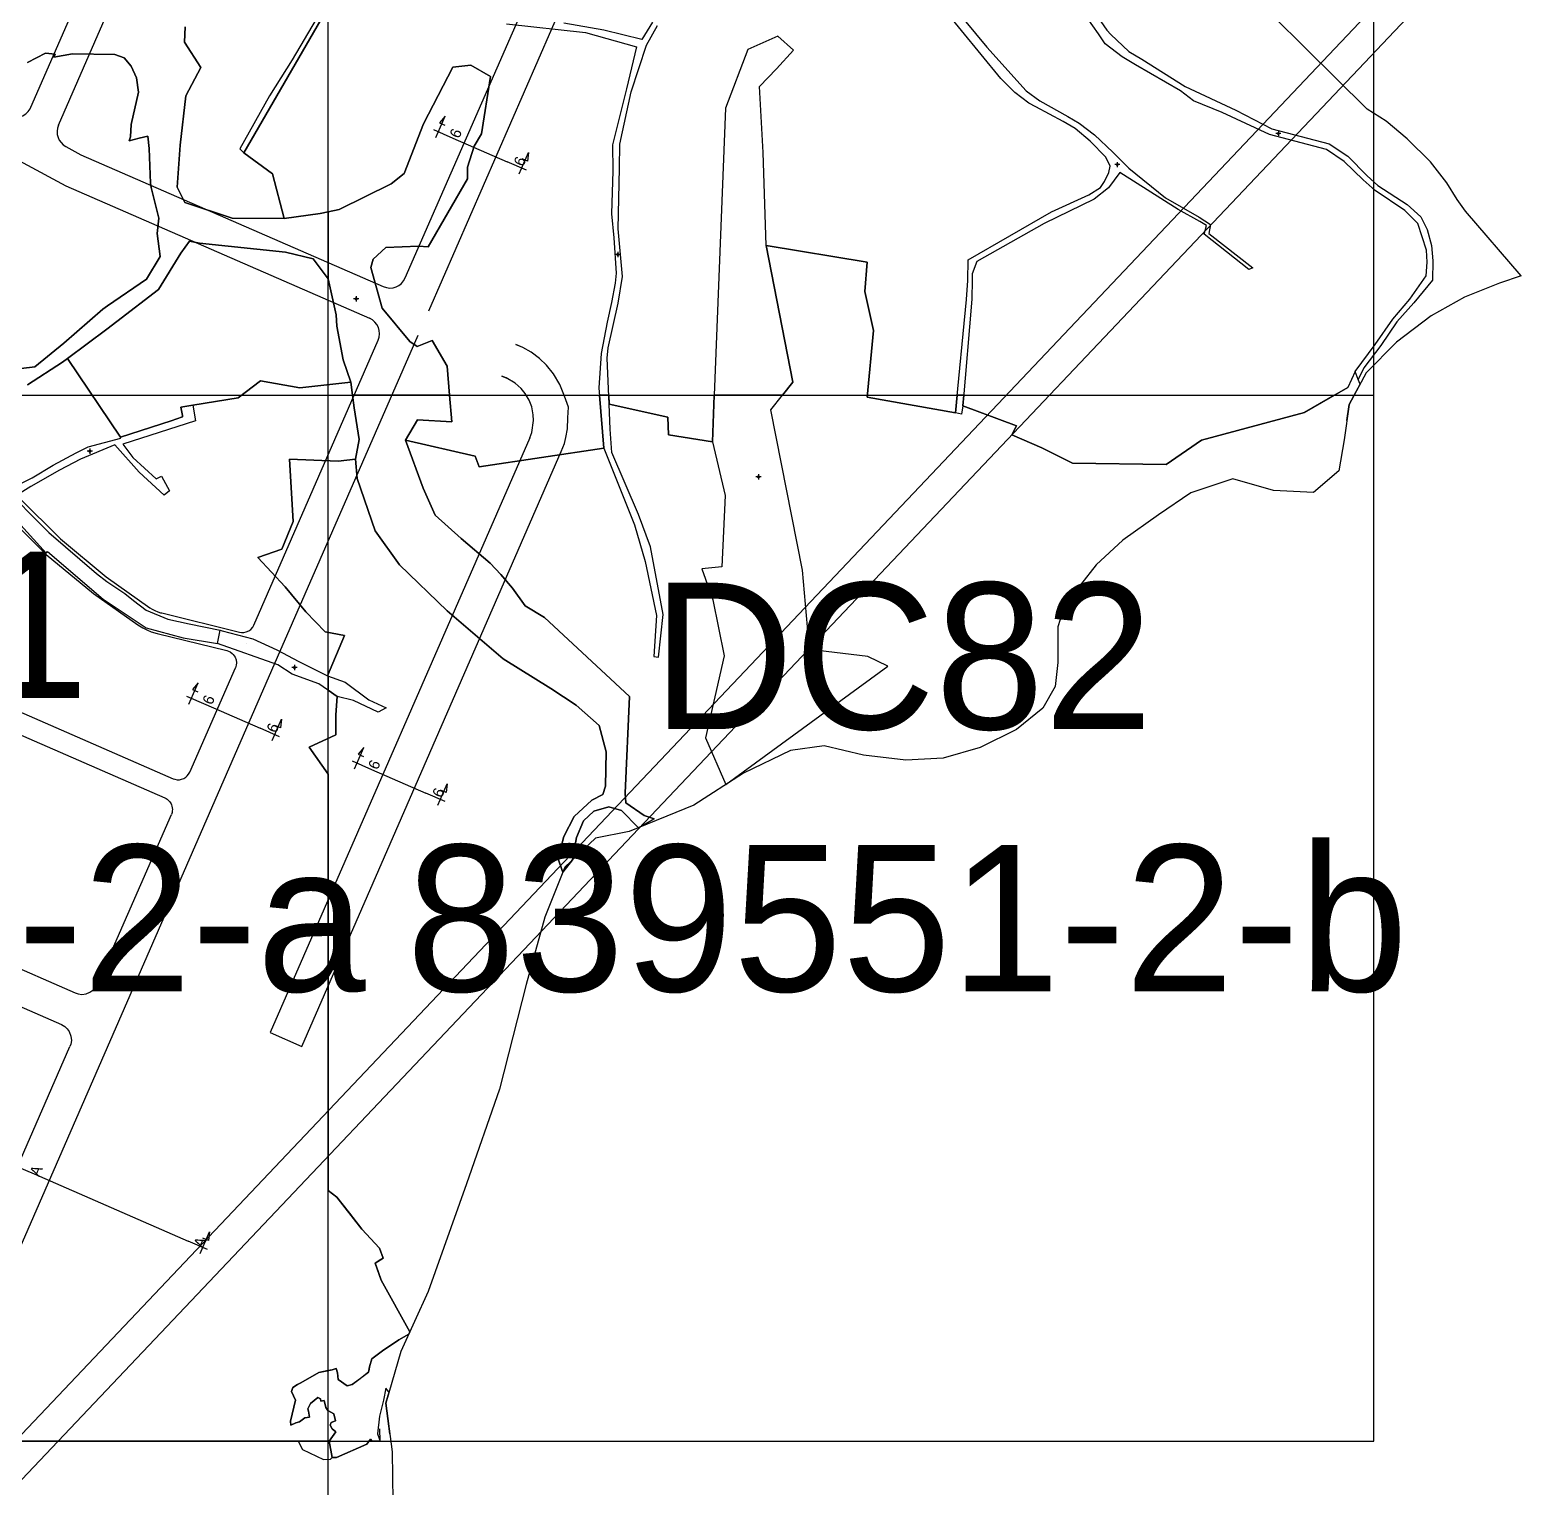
# Model space of a CAD drawing. Extents: x 548357 to 553070, y 1834500 to 1842500.
# Drawn here: x 552357 to 553070, y 1838478 to 1839175 of the extents above; entities that cross this region are included whole.
import ezdxf

# ---------------------------------------------------------------- set-up
doc = ezdxf.new("R2010")
doc.units = 0
for name, color, linetype in [('Level 10', 7, 'Continuous'), ('Level 11', 7, 'Continuous'), ('Level 13', 7, 'Continuous'), ('Level 2', 7, 'Continuous'), ('Level 30', 7, 'Continuous'), ('Level 52', 7, 'Continuous'), ('Level 55', 7, 'Continuous'), ('Level 61', 7, 'Continuous'), ('Level 62', 7, 'Continuous'), ('Level 8', 7, 'Continuous')]:
    doc.layers.add(name, color=color, linetype=linetype)

msp = doc.modelspace()

# ---------------------------------------------------------------- linework, layer by layer
at = {"layer": 'Level 10'}
msp.add_line((552447.07, 1838881.25), (552448.41, 1838887.62), dxfattribs=at)
for points in [[(552507.76, 1839202.88), (552482.72, 1839160.38), (552472.02, 1839143.07), (552457.84, 1839117.81), (552459.63, 1839115.9), (552505.76, 1839195.36)], [(552860.83, 1839191.2), (552872.31, 1839174.46), (552874.24, 1839172.42), (552882.77, 1839164.36), (552889.03, 1839160.69), (552909.74, 1839147.48), (552933.99, 1839136.3), (552951.2, 1839127.37), (552978.64, 1839120.13), (552987.56, 1839114.27), (552996.81, 1839104.81), (553001.89, 1839100.21), (553015.94, 1839091.08), (553022.46, 1839085.19), (553025.52, 1839079.21), (553027.46, 1839071.62), (553028.1, 1839064.29), (553027.98, 1839054.94), (553019.01, 1839044.2), (553010.93, 1839035.03), (553003.27, 1839023.72), (552995.15, 1839013.02), (552992.46, 1839007.54), (552990.97, 1839011.36), (553000.64, 1839024.26), (553009, 1839036.37), (553017.11, 1839045.88), (553024.94, 1839057.08), (553025.52, 1839063.59), (553025.17, 1839069.29), (553021.06, 1839082.08), (553014.74, 1839088.3), (553000.6, 1839097.84), (552994.9, 1839102.88), (552985.79, 1839111.69), (552977.31, 1839117.49), (552950.02, 1839124.65), (552927.51, 1839135.15), (552913.66, 1839140.66), (552907.47, 1839145.41), (552885.95, 1839157.94), (552879.67, 1839161.77), (552871.48, 1839168.03), (552868.26, 1839172.7), (552857.5, 1839188.01)], [(552804.15, 1839179.44), (552814.96, 1839166.34), (552833.76, 1839145.53), (552840.27, 1839140.67), (552853.64, 1839133.25), (552859, 1839130.09), (552866.35, 1839124.42), (552875.17, 1839116.21), (552882.79, 1839108.49), (552900.42, 1839094.32), (552916.5, 1839085.02), (552921.91, 1839081.56), (552921.07, 1839077.24), (552942.17, 1839060.81), (552940.11, 1839060.07), (552918.79, 1839077), (552919.93, 1839081.13), (552916.82, 1839083.02), (552906.44, 1839088.76), (552878.52, 1839106.43), (552873.16, 1839099.1), (552866.25, 1839093.7), (552842.35, 1839082.02), (552810.08, 1839063.95), (552807.91, 1839058.05), (552807.94, 1839055.13), (552807.78, 1839045.97), (552803.43, 1838994.91), (552802.81, 1838990.9), (552799.87, 1838991.56), (552805.26, 1839045.76), (552805.87, 1839054.8), (552805.94, 1839064.75), (552845.76, 1839087.71), (552863.72, 1839095.84), (552869.2, 1839099.26), (552871.16, 1839102.09), (552873.24, 1839106.45), (552873.88, 1839109.45), (552871.8, 1839113.83), (552864.32, 1839121.42), (552857.19, 1839127.5), (552851.45, 1839130.8), (552838.37, 1839137.83), (552834.97, 1839139.57), (552828.32, 1839144.65), (552821.69, 1839151.41), (552793.36, 1839185.81)], [(552431.68, 1839176.1), (552431.38, 1839168.7), (552439.12, 1839156.64), (552431.96, 1839143.09), (552429.25, 1839119.53), (552427.86, 1839099.45), (552431.51, 1839092.18), (552454.18, 1839084.69), (552479.03, 1839084.5), (552496.24, 1839086.81), (552500, 1839087.61), (552505.26, 1839088.73), (552530.15, 1839101.02), (552536.39, 1839106.03), (552545.63, 1839129.75), (552559.61, 1839156.81), (552568.26, 1839157.74), (552577.68, 1839152.41), (552573.27, 1839124.95), (552569.74, 1839118.98), (552566.7, 1839108.99), (552566.63, 1839103.45), (552547.87, 1839070.95), (552543.14, 1839071.27), (552527.59, 1839070.67), (552521.5, 1839065.05), (552520.39, 1839061.08), (552525.81, 1839041.54), (552539.05, 1839025.71), (552542.61, 1839023.33), (552549.66, 1839026.15), (552556.86, 1839013.9), (552558.08, 1839000), (552559.19, 1838987.28), (552542.67, 1838988.21), (552537.03, 1838978.58), (552545.44, 1838955.63), (552551.19, 1838942.62), (552563.59, 1838931.47), (552577.52, 1838919.74), (552582.56, 1838914.25), (552588.09, 1838907.76), (552594.14, 1838899.31), (552603.37, 1838893.78), (552644.03, 1838855.96), (552642.05, 1838809.83), (552642.27, 1838805.14), (552651.02, 1838799.14), (552655.83, 1838797.48), (552648.44, 1838793.26), (552640.31, 1838801.51), (552634.22, 1838803.28), (552627.04, 1838801.24), (552622.16, 1838796.5), (552618.78, 1838788.63), (552616.8, 1838777.84), (552612.19, 1838772.05), (552611.95, 1838772.8), (552609.92, 1838778.31), (552612.7, 1838789.1), (552617.58, 1838798.57), (552626.13, 1838806.35), (552631.31, 1838809.1), (552632.68, 1838813.07), (552632.99, 1838829.56), (552629.63, 1838842.08), (552618.65, 1838851.85), (552606.45, 1838859.79), (552583.63, 1838873.9), (552556.83, 1838896.94), (552534.15, 1838918.96), (552522.46, 1838935.13), (552513.87, 1838960.24), (552513.05, 1838969.4), (552514.86, 1838978.81), (552512.39, 1838994), (552511.66, 1839000), (552510.9, 1839006.21), (552507.11, 1839016.95), (552504.13, 1839032.96), (552503.81, 1839038.41), (552500, 1839055.64), (552492.79, 1839065.25), (552479.54, 1839068.29), (552438.48, 1839072.69), (552433.78, 1839073.57), (552429.5, 1839067.91), (552418.81, 1839050.53), (552398.97, 1839035.19), (552394.22, 1839031.52), (552375.4, 1839017.58), (552372.94, 1839015.75), (552356.21, 1839005.02)], [(552585.26, 1839177.44), (552623.03, 1839173.42), (552647.47, 1839166.5), (552642.66, 1839146.42), (552635.95, 1839119.7), (552636.12, 1839107.23), (552635.42, 1839086.72), (552636.62, 1839075.2), (552637.66, 1839058.34), (552637.26, 1839053.57), (552635.48, 1839044.31), (552633.33, 1839034.97), (552630.45, 1839019.98), (552629.43, 1839003.49), (552631.88, 1838974.69), (552646.45, 1838938.1), (552651.51, 1838920.44), (552656.91, 1838894.66), (552655.76, 1838875.07), (552657.9, 1838874.77), (552660.1, 1838895.1), (552654.09, 1838927.46), (552648.45, 1838942.96), (552635.61, 1838972.61), (552634.77, 1838983.73), (552634.34, 1838995.78), (552633.42, 1839017.64), (552633.91, 1839022.64), (552638.71, 1839043.93), (552640.71, 1839056.68), (552638.66, 1839079.55), (552639.26, 1839108.56), (552639.4, 1839119.93), (552644.83, 1839144.93), (552652.13, 1839167.27), (552657.42, 1839176.68)], [(552655.08, 1839178.24), (552649.95, 1839169.99), (552631.74, 1839174.46), (552612.7, 1839177.83)], [(552767.6, 1838870.53), (552758.01, 1838875.04), (552730.19, 1838878.48), (552726.81, 1838916.39), (552711.63, 1838992.95), (552717.24, 1839000), (552722.21, 1839006.24), (552709.34, 1839071.57), (552708.04, 1839116.05), (552706.29, 1839147.5), (552714.36, 1839156), (552722.51, 1839164.91), (552715.05, 1839171.61), (552700.6, 1839165.31), (552689.98, 1839137.26), (552684.58, 1839000), (552683.71, 1838977.76), (552689.83, 1838951.99), (552688.17, 1838917.92), (552678.71, 1838916.93), (552683.85, 1838902.13), (552689.3, 1838875.47), (552680.4, 1838836.24), (552690.08, 1838813.9), (552767.6, 1838870.53)], [(552348, 1839012.1), (552359.68, 1839013.59), (552373.59, 1839024.9), (552392.29, 1839041.19), (552394.47, 1839042.68), (552413.22, 1839055.43), (552419.65, 1839066.22), (552418.29, 1839077.27), (552419.05, 1839084.63), (552415.35, 1839099.26), (552415.1, 1839101.33), (552414.41, 1839117.99), (552413.82, 1839123.88), (552409.68, 1839122.93), (552404.84, 1839121.59), (552405.55, 1839123.53), (552405.87, 1839129.35), (552409.39, 1839144.79), (552408.31, 1839151.72), (552405.77, 1839157.24), (552402.39, 1839161.32), (552398.04, 1839162.87), (552377.69, 1839163.13), (552368.89, 1839161.56), (552369.49, 1839162.95), (552364.83, 1839163.45), (552356.18, 1839159.1)], [(552347.12, 1838954.95), (552358.51, 1838960.44), (552368.45, 1838966.48), (552379.49, 1838972.49), (552385.3, 1838975.35), (552400.87, 1838979.48), (552400.76, 1838979.94), (552424.91, 1838987.71), (552430.31, 1838989.65), (552430.42, 1838990.28), (552429.55, 1838994.28), (552435.37, 1838995.3), (552436.52, 1838987.81), (552401.8, 1838976.6), (552406.56, 1838970.19), (552417.83, 1838960.06), (552420.33, 1838961.37), (552424.18, 1838954.31), (552421.58, 1838952.27), (552409.68, 1838963.17), (552398.06, 1838976.31), (552381.56, 1838969.36), (552371.62, 1838964.15), (552357.81, 1838956.33), (552349.79, 1838951.28)], [(552331.33, 1838960.86), (552353.12, 1838937.88), (552365.13, 1838924.55), (552365.82, 1838925.3), (552392.4, 1838902.53), (552413.06, 1838888.73), (552430.66, 1838884.08), (552447.07, 1838881.25)], [(552349.79, 1838951.28), (552360.05, 1838940.76), (552366.47, 1838934.39), (552389.32, 1838914.81), (552394.17, 1838911.01), (552402.82, 1838905.25), (552406.96, 1838901.92), (552413.05, 1838897.2), (552423.37, 1838892.96), (552433.56, 1838890.75), (552448.41, 1838887.62)], [(552448.41, 1838887.62), (552449.4, 1838887.41), (552463.99, 1838883.5), (552475.42, 1838878.33), (552486, 1838872.64), (552499.71, 1838865.8), (552508.09, 1838862.86), (552519.41, 1838854.43), (552527.75, 1838850.48), (552523.94, 1838848.42), (552512.08, 1838854.05), (552504.26, 1838856.05), (552495.6, 1838861.97), (552482.81, 1838866.62), (552475.87, 1838871.15), (552447.07, 1838881.25)]]:
    msp.add_lwpolyline(points, dxfattribs=at)
at = {"layer": 'Level 11'}
for p, q in [((552953.67, 1839125.15), (552953.05, 1839125.15)), ((552954.3, 1839125.77), (552953.67, 1839125.15)), ((552953.67, 1839125.15), (552954.3, 1839124.52)), ((552954.3, 1839126.4), (552954.3, 1839125.77)), ((552954.92, 1839125.15), (552954.3, 1839125.77)), ((552954.3, 1839124.52), (552954.92, 1839125.15)), ((552954.3, 1839124.52), (552954.3, 1839123.9)), ((552955.55, 1839125.15), (552954.92, 1839125.15)), ((552876.69, 1839110.2), (552876.06, 1839110.2)), ((552877.31, 1839110.82), (552876.69, 1839110.2)), ((552876.69, 1839110.2), (552877.31, 1839109.57)), ((552877.31, 1839111.45), (552877.31, 1839110.82)), ((552877.94, 1839110.2), (552877.31, 1839110.82)), ((552877.31, 1839109.57), (552877.94, 1839110.2)), ((552877.31, 1839109.57), (552877.31, 1839108.95)), ((552878.56, 1839110.2), (552877.94, 1839110.2)), ((552637.81, 1839067.29), (552637.18, 1839067.29)), ((552638.43, 1839067.92), (552637.81, 1839067.29)), ((552637.81, 1839067.29), (552638.43, 1839066.67)), ((552638.43, 1839068.54), (552638.43, 1839067.92)), ((552639.06, 1839067.29), (552638.43, 1839067.92)), ((552638.43, 1839066.67), (552639.06, 1839067.29)), ((552638.43, 1839066.67), (552638.43, 1839066.04)), ((552639.68, 1839067.29), (552639.06, 1839067.29)), ((552512.73, 1839046.01), (552512.1, 1839046.01)), ((552513.35, 1839046.63), (552512.73, 1839046.01)), ((552512.73, 1839046.01), (552513.35, 1839045.38)), ((552513.35, 1839047.26), (552513.35, 1839046.63)), ((552513.98, 1839046.01), (552513.35, 1839046.63)), ((552513.35, 1839045.38), (552513.98, 1839046.01)), ((552513.35, 1839045.38), (552513.35, 1839044.76)), ((552514.6, 1839046.01), (552513.98, 1839046.01)), ((552386, 1838973.92), (552385.38, 1838973.29)), ((552386, 1838974.54), (552386, 1838973.92)), ((552386.63, 1838973.29), (552386, 1838973.92)), ((552385.38, 1838973.29), (552384.75, 1838973.29)), ((552385.38, 1838973.29), (552386, 1838972.67)), ((552386, 1838972.67), (552386.63, 1838973.29)), ((552386, 1838972.67), (552386, 1838972.04)), ((552387.25, 1838973.29), (552386.63, 1838973.29)), ((552705.12, 1838960.95), (552704.5, 1838960.95)), ((552705.75, 1838961.58), (552705.12, 1838960.95)), ((552705.12, 1838960.95), (552705.75, 1838960.33)), ((552705.75, 1838962.2), (552705.75, 1838961.58)), ((552706.37, 1838960.95), (552705.75, 1838961.58)), ((552705.75, 1838960.33), (552706.37, 1838960.95)), ((552705.75, 1838960.33), (552705.75, 1838959.7)), ((552707, 1838960.95), (552706.37, 1838960.95)), ((552483.25, 1838869.82), (552482.62, 1838869.82)), ((552483.87, 1838870.45), (552483.25, 1838869.82)), ((552483.25, 1838869.82), (552483.87, 1838869.2)), ((552483.87, 1838871.07), (552483.87, 1838870.45)), ((552484.5, 1838869.82), (552483.87, 1838870.45)), ((552483.87, 1838869.2), (552484.5, 1838869.82)), ((552483.87, 1838869.2), (552483.87, 1838868.57)), ((552485.12, 1838869.82), (552484.5, 1838869.82))]:
    msp.add_line(p, q, dxfattribs=at)
for centre in [(552954.3, 1839125.15), (552877.31, 1839110.2), (552638.43, 1839067.29), (552513.35, 1839046.01), (552386, 1838973.29), (552705.75, 1838960.95), (552483.87, 1838869.82)]:
    msp.add_circle(centre, 0.15, dxfattribs=at)
at = {"layer": 'Level 13'}
for points in [[(552551.5, 1839123.14), (552555.96, 1839133.35)], [(552555.96, 1839133.35), (552553.25, 1839130.18), (552555.85, 1839129.05)], [(552550.4, 1839126.94), (552559.67, 1839122.89)], [(552559.67, 1839122.89), (552585.59, 1839111.57)], [(552594.87, 1839107.52), (552585.59, 1839111.57)], [(552591.33, 1839105.75), (552595.79, 1839115.96)], [(552595.79, 1839115.96), (552595.31, 1839111.82), (552592.71, 1839112.96)], [(552433.35, 1838852.36), (552437.8, 1838862.56)], [(552437.8, 1838862.56), (552435.09, 1838859.4), (552437.69, 1838858.27)], [(552432.24, 1838856.15), (552441.52, 1838852.1)], [(552441.52, 1838852.1), (552467.43, 1838840.79)], [(552476.71, 1838836.74), (552467.43, 1838840.79)], [(552473.18, 1838834.97), (552477.63, 1838845.17)], [(552477.63, 1838845.17), (552477.15, 1838841.04), (552474.56, 1838842.17)], [(552512.56, 1838821.36), (552517.01, 1838831.56)], [(552517.01, 1838831.56), (552514.3, 1838828.4), (552516.9, 1838827.27)], [(552511.45, 1838825.15), (552520.73, 1838821.1)], [(552520.73, 1838821.1), (552546.64, 1838809.79)], [(552555.92, 1838805.74), (552546.64, 1838809.79)], [(552552.39, 1838803.97), (552556.84, 1838814.17)], [(552556.84, 1838814.17), (552556.37, 1838810.04), (552553.77, 1838811.17)], [(552350.09, 1838631.82), (552359.37, 1838627.77)], [(552359.37, 1838627.77), (552433, 1838595.62)], [(552438.74, 1838589.8), (552443.2, 1838600.01)], [(552443.2, 1838600.01), (552442.72, 1838595.87), (552440.12, 1838597.01)], [(552442.27, 1838591.57), (552433, 1838595.62)]]:
    msp.add_lwpolyline(points, dxfattribs=at)
at = {"layer": 'Level 2'}
for p, q in [((552369.49, 1839162.95), (552368.89, 1839161.56)), ((552413.82, 1839123.88), (552414.41, 1839117.99)), ((552414.41, 1839117.99), (552415.1, 1839101.33))]:
    msp.add_line(p, q, dxfattribs=at)
for points in [[(552594.14, 1838899.31), (552588.09, 1838907.76), (552582.56, 1838914.25), (552577.52, 1838919.74), (552563.59, 1838931.47), (552551.19, 1838942.62), (552545.44, 1838955.63), (552537.03, 1838978.58), (552542.67, 1838988.21), (552559.19, 1838987.28), (552558.08, 1839000), (552556.86, 1839013.9), (552549.66, 1839026.15), (552542.61, 1839023.33), (552539.05, 1839025.71), (552525.81, 1839041.54), (552520.39, 1839061.08), (552521.5, 1839065.05), (552527.59, 1839070.67), (552543.14, 1839071.27), (552547.87, 1839070.95), (552566.63, 1839103.45), (552566.7, 1839108.99), (552569.74, 1839118.98), (552573.27, 1839124.95), (552577.68, 1839152.41), (552568.26, 1839157.74), (552559.61, 1839156.81), (552545.63, 1839129.75), (552536.39, 1839106.03), (552530.15, 1839101.02), (552505.26, 1839088.73), (552500, 1839087.61), (552496.24, 1839086.81), (552479.03, 1839084.5), (552454.18, 1839084.69), (552431.51, 1839092.18), (552427.86, 1839099.45), (552429.25, 1839119.53), (552431.96, 1839143.09), (552439.12, 1839156.64), (552431.38, 1839168.7), (552431.68, 1839176.1)], [(552758.01, 1838875.04), (552730.19, 1838878.48), (552726.81, 1838916.39), (552711.63, 1838992.95), (552717.24, 1839000), (552722.21, 1839006.24), (552709.34, 1839071.57), (552708.04, 1839116.05), (552706.29, 1839147.5), (552714.36, 1839156), (552722.51, 1839164.91), (552715.05, 1839171.61), (552700.6, 1839165.31), (552689.98, 1839137.26), (552684.58, 1839000), (552683.71, 1838977.76), (552689.83, 1838951.99), (552688.17, 1838917.92), (552678.71, 1838916.93), (552683.85, 1838902.13), (552689.3, 1838875.47), (552680.4, 1838836.24), (552690.08, 1838813.9), (552767.6, 1838870.53), (552758.01, 1838875.04)], [(552356.18, 1839159.1), (552364.83, 1839163.45), (552369.49, 1839162.95)], [(552368.89, 1839161.56), (552377.69, 1839163.13), (552398.04, 1839162.87), (552402.39, 1839161.32), (552405.77, 1839157.24)], [(552405.77, 1839157.24), (552408.31, 1839151.72), (552409.39, 1839144.79), (552405.87, 1839129.35), (552405.55, 1839123.53), (552404.84, 1839121.59), (552409.68, 1839122.93), (552413.82, 1839123.88)], [(552415.1, 1839101.33), (552415.35, 1839099.26), (552419.05, 1839084.63), (552418.29, 1839077.27), (552419.65, 1839066.22), (552413.22, 1839055.43)], [(552356.21, 1839005.02), (552372.94, 1839015.75), (552375.4, 1839017.58), (552394.22, 1839031.52), (552398.97, 1839035.19), (552418.81, 1839050.53), (552429.5, 1839067.91), (552433.78, 1839073.57), (552438.48, 1839072.69), (552479.54, 1839068.29), (552492.79, 1839065.25), (552500, 1839055.64), (552503.81, 1839038.41), (552504.13, 1839032.96), (552507.11, 1839016.95), (552510.9, 1839006.21), (552511.66, 1839000), (552512.39, 1838994), (552514.86, 1838978.81), (552513.05, 1838969.4), (552513.87, 1838960.24), (552522.46, 1838935.13), (552534.15, 1838918.96), (552556.83, 1838896.94), (552583.63, 1838873.9), (552606.45, 1838859.79), (552618.65, 1838851.85), (552629.63, 1838842.08), (552632.99, 1838829.56), (552632.68, 1838813.07), (552631.31, 1838809.1), (552626.13, 1838806.35), (552617.58, 1838798.57), (552612.7, 1838789.1), (552609.92, 1838778.31), (552611.95, 1838772.8), (552612.19, 1838772.05), (552616.8, 1838777.84), (552618.78, 1838788.63), (552622.16, 1838796.5), (552627.04, 1838801.24), (552634.22, 1838803.28), (552640.31, 1838801.51), (552648.44, 1838793.26), (552655.83, 1838797.48), (552651.02, 1838799.14), (552642.27, 1838805.14), (552642.05, 1838809.83), (552644.03, 1838855.96), (552603.37, 1838893.78), (552594.14, 1838899.31)], [(552413.22, 1839055.43), (552394.47, 1839042.68), (552392.29, 1839041.19), (552373.59, 1839024.9)], [(552373.59, 1839024.9), (552359.68, 1839013.59), (552348, 1839012.1), (552333.6, 1839011.27), (552295.45, 1839011.74)]]:
    msp.add_lwpolyline(points, dxfattribs=at)
at = {"layer": 'Level 30'}
for p, q in [((552357.91, 1839137.66), (552496.57, 1839455.46)), ((552371.07, 1839129.07), (552511.66, 1839451.28)), ((552536.89, 1839056.05), (552646.04, 1839306.32)), ((552548.14, 1839040.37), (552661.33, 1839299.65)), ((552279.84, 1838425.8), (553007.63, 1839193.61)), ((552262.19, 1838385.38), (553018.52, 1839183.3)), ((552464.54, 1838890.14), (552523.9, 1839026.26)), ((552589.67, 1839024.28), (552591.73, 1839023.38)), ((552583.06, 1839009.15), (552585.13, 1839008.25)), ((552420.53, 1838895.89), (552457.6, 1838886.71)), ((552418.32, 1838886.14), (552451.56, 1838877.91)), ((552460.73, 1838881.39), (552460.73, 1838881.39)), ((552433.83, 1838819.77), (552455.62, 1838869.68)), ((552064.68, 1838851.51), (552379.04, 1838714.27)), ((552344.23, 1838852.33), (552425.93, 1838816.67)), ((552049.86, 1838839.97), (552372.44, 1838699.15)), ((552340.23, 1838843.17), (552421.93, 1838807.51)), ((552389.57, 1838718.4), (552425.03, 1838799.61))]:
    msp.add_line(p, q, dxfattribs=at)
for points in [[(552239.96, 1839172.63), (552374.59, 1839100.1), (552519.77, 1839036.79)], [(552374.61, 1839118.83), (552381.82, 1839114.95), (552526.36, 1839051.91)], [(552279.84, 1838425.8), (552299.53, 1838470.9), (552475.85, 1838874.78), (552543.03, 1839028.67)], [(552611.48, 1838973.02), (552612.95, 1838976.96), (552613.71, 1838979.79), (552614.42, 1838983.94), (552614.66, 1838989.15), (552614.91, 1838994.35), (552613.02, 1838999.46), (552610.82, 1839005.05), (552607.79, 1839010.21), (552604.45, 1839014.36), (552601.08, 1839017.56), (552597.08, 1839020.52), (552593.08, 1839022.75), (552589.67, 1839024.28)], [(552596.36, 1838979.62), (552597.3, 1838982.22), (552598.17, 1838987.87), (552598.05, 1838990.6), (552597.32, 1838994.36), (552596.05, 1838997.7), (552594.24, 1839000.79), (552592.28, 1839003.21), (552589.49, 1839005.71), (552585.15, 1839008.24), (552583.06, 1839009.15)], [(552312.51, 1838990.19), (552371.98, 1838931.33), (552393.83, 1838913.21), (552414.78, 1838898.37)], [(552305.47, 1838983.08), (552365.25, 1838923.91), (552387.74, 1838905.27), (552409, 1838890.21)], [(552596.36, 1838979.62), (552472.25, 1838695.33), (552487.37, 1838688.73), (552611.48, 1838973.02)], [(552414.78, 1838898.37), (552415.84, 1838897.68), (552417.09, 1838897.02), (552418.49, 1838896.45), (552419.84, 1838896.04), (552420.53, 1838895.89)], [(552409, 1838890.21), (552409.73, 1838889.7), (552411.32, 1838888.74), (552413.26, 1838887.78), (552415.36, 1838886.95), (552418.32, 1838886.14)], [(552457.6, 1838886.71), (552458.51, 1838886.56), (552459.68, 1838886.57), (552460.83, 1838886.81), (552462.11, 1838887.38), (552463.03, 1838888.06), (552463.95, 1838889.09), (552464.54, 1838890.14)], [(552451.56, 1838877.91), (552452.35, 1838877.65), (552453.14, 1838877.27), (552454.07, 1838876.59), (552454.62, 1838876.05), (552455.47, 1838874.79), (552455.95, 1838873.51), (552456.12, 1838872.02), (552456.01, 1838870.97), (552455.62, 1838869.68)], [(552425.93, 1838816.67), (552426.69, 1838816.4), (552427.76, 1838816.2), (552428.99, 1838816.21), (552429.89, 1838816.38), (552430.99, 1838816.8), (552431.89, 1838817.35), (552432.63, 1838817.99), (552433.28, 1838818.78), (552433.83, 1838819.77)], [(552421.93, 1838807.51), (552422.57, 1838807.18), (552423.03, 1838806.88), (552423.71, 1838806.31), (552424.35, 1838805.58), (552424.93, 1838804.63), (552425.12, 1838804.19), (552425.33, 1838803.52), (552425.47, 1838802.83), (552425.53, 1838802.01), (552425.48, 1838801.28), (552425.34, 1838800.51), (552425.03, 1838799.61)], [(552379.04, 1838714.27), (552380.48, 1838713.8), (552382.16, 1838713.6), (552384.25, 1838713.86), (552386.12, 1838714.61), (552387.45, 1838715.53), (552388.46, 1838716.57), (552389.57, 1838718.4)], [(552372.44, 1838699.15), (552374.06, 1838698.21), (552375.17, 1838697.19), (552376.18, 1838695.8), (552377.04, 1838693.59), (552377.23, 1838691.49), (552376.99, 1838689.85), (552376.57, 1838688.62)], [(552246.47, 1838390.59), (552287.29, 1838484.1), (552376.57, 1838688.62)]]:
    msp.add_lwpolyline(points, dxfattribs=at)
for centre, start, end in [((552350.58, 1839140.86), 241.68724, 336.42717), ((552378.41, 1839125.87), 156.42717, 241.68724), ((552529.56, 1839059.24), 246.43851, 336.43851), ((552516.57, 1839029.45), 336.43851, 66.43851)]:
    msp.add_arc(centre, 8, start, end, dxfattribs=at)
at = {"layer": 'Level 52'}
for p, q in [((552459.63, 1839115.9), (552500, 1839185.44)), ((552500, 1839185.44), (552459.63, 1839115.9)), ((552500, 1839055.64), (552500, 1839087.61)), ((552500, 1839087.61), (552500, 1839055.64)), ((552757.78, 1839063.64), (552709.34, 1839071.57)), ((552709.34, 1839071.57), (552722.21, 1839006.24)), ((552722.21, 1839006.24), (552709.34, 1839071.57)), ((552709.34, 1839071.57), (552757.78, 1839063.64)), ((552756.66, 1839049.55), (552757.78, 1839063.64)), ((552757.78, 1839063.64), (552756.66, 1839049.55)), ((552503.81, 1839038.41), (552500, 1839055.64)), ((552500, 1839055.64), (552503.81, 1839038.41)), ((552760.68, 1839030.87), (552756.66, 1839049.55)), ((552504.13, 1839032.96), (552503.81, 1839038.41)), ((552503.81, 1839038.41), (552504.13, 1839032.96)), ((552507.11, 1839016.95), (552504.13, 1839032.96)), ((552504.13, 1839032.96), (552507.11, 1839016.95)), ((552757.75, 1838999.08), (552760.68, 1839030.87)), ((552372.94, 1839015.75), (552375.4, 1839017.58)), ((552375.4, 1839017.58), (552372.94, 1839015.75)), ((552375.4, 1839017.58), (552400.76, 1838979.94)), ((552400.76, 1838979.94), (552375.4, 1839017.58)), ((552510.9, 1839006.21), (552507.11, 1839016.95)), ((552507.11, 1839016.95), (552510.9, 1839006.21)), ((552356.21, 1839005.02), (552372.94, 1839015.75)), ((552372.94, 1839015.75), (552356.21, 1839005.02)), ((552992.46, 1839007.54), (552990.97, 1839011.36)), ((552457, 1838998.79), (552467.68, 1839006.83)), ((552467.68, 1839006.83), (552457, 1838998.79)), ((552467.68, 1839006.83), (552486.47, 1839003.45)), ((552486.47, 1839003.45), (552467.68, 1839006.83)), ((552486.47, 1839003.45), (552510.9, 1839006.21)), ((552510.9, 1839006.21), (552486.47, 1839003.45)), ((552511.66, 1839000), (552510.9, 1839006.21)), ((552510.9, 1839006.21), (552511.66, 1839000)), ((552722.21, 1839006.24), (552717.24, 1839000)), ((552717.24, 1839000), (552722.21, 1839006.24)), ((552990.52, 1839000), (552993.36, 1839005.29)), ((552993.36, 1839005.29), (552992.46, 1839007.54)), ((552429.55, 1838994.28), (552435.37, 1838995.3)), ((552435.37, 1838995.3), (552429.55, 1838994.28)), ((552435.37, 1838995.3), (552457, 1838998.79)), ((552457, 1838998.79), (552435.37, 1838995.3)), ((552512.39, 1838994), (552511.66, 1839000)), ((552558.08, 1839000), (552511.66, 1839000)), ((552511.66, 1839000), (552512.39, 1838994)), ((552511.66, 1839000), (552558.08, 1839000)), ((552559.19, 1838987.28), (552558.08, 1839000)), ((552558.08, 1839000), (552559.19, 1838987.28)), ((552634.16, 1839000), (552629.73, 1839000)), ((552629.73, 1839000), (552631.88, 1838974.69)), ((552631.88, 1838974.69), (552629.73, 1839000)), ((552629.73, 1839000), (552634.16, 1839000)), ((552634.34, 1838995.78), (552634.16, 1839000)), ((552634.16, 1839000), (552634.34, 1838995.78)), ((552634.34, 1838995.78), (552662.36, 1838989.53)), ((552684.58, 1839000), (552683.71, 1838977.76)), ((552683.71, 1838977.76), (552684.58, 1839000)), ((552717.24, 1839000), (552684.58, 1839000)), ((552684.58, 1839000), (552717.24, 1839000)), ((552799.87, 1838991.56), (552757.75, 1838999.08)), ((552800.71, 1839000), (552799.87, 1838991.56)), ((552799.87, 1838991.56), (552800.71, 1839000)), ((552803.86, 1839000), (552800.71, 1839000)), ((552800.71, 1839000), (552803.86, 1839000)), ((552803.43, 1838994.91), (552803.86, 1839000)), ((552803.86, 1839000), (552803.43, 1838994.91)), ((552981.12, 1839000), (552966.75, 1838991.7)), ((552424.91, 1838987.71), (552430.31, 1838989.65)), ((552430.31, 1838989.65), (552424.91, 1838987.71)), ((552430.42, 1838990.28), (552429.55, 1838994.28)), ((552429.55, 1838994.28), (552430.42, 1838990.28)), ((552430.31, 1838989.65), (552430.42, 1838990.28)), ((552430.42, 1838990.28), (552430.31, 1838989.65)), ((552514.86, 1838978.81), (552512.39, 1838994)), ((552512.39, 1838994), (552514.86, 1838978.81)), ((552537.03, 1838978.58), (552542.67, 1838988.21)), ((552542.67, 1838988.21), (552537.03, 1838978.58)), ((552542.67, 1838988.21), (552559.19, 1838987.28)), ((552559.19, 1838987.28), (552542.67, 1838988.21)), ((552662.36, 1838989.53), (552662.7, 1838981.01)), ((552829.17, 1838985.29), (552803.43, 1838994.91)), ((552803.43, 1838994.91), (552829.17, 1838985.29)), ((552966.75, 1838991.7), (552917.61, 1838978.53)), ((552400.76, 1838979.94), (552424.91, 1838987.71)), ((552424.91, 1838987.71), (552400.76, 1838979.94)), ((552662.7, 1838981.01), (552683.71, 1838977.76)), ((552513.05, 1838969.4), (552514.86, 1838978.81)), ((552514.86, 1838978.81), (552513.05, 1838969.4)), ((552537.03, 1838978.58), (552570.21, 1838970.91)), ((552572.19, 1838965.76), (552631.88, 1838974.69)), ((552917.61, 1838978.53), (552900.63, 1838966.8)), ((552481.54, 1838969.43), (552504.73, 1838968.42)), ((552504.73, 1838968.42), (552481.54, 1838969.43)), ((552504.73, 1838968.42), (552513.05, 1838969.4)), ((552513.05, 1838969.4), (552504.73, 1838968.42)), ((552570.21, 1838970.91), (552572.19, 1838965.76)), ((552498.5, 1838886.9), (552489.29, 1838896.37)), ((552489.29, 1838896.37), (552498.5, 1838886.9)), ((552507.79, 1838885.07), (552498.5, 1838886.9)), ((552498.5, 1838886.9), (552507.79, 1838885.07)), ((552499.71, 1838865.8), (552507.79, 1838885.07)), ((552507.79, 1838885.07), (552499.71, 1838865.8)), ((552500, 1838865.7), (552499.71, 1838865.8)), ((552499.71, 1838865.8), (552500, 1838865.7)), ((552500, 1838858.96), (552500, 1838865.7)), ((552500, 1838865.7), (552500, 1838858.96)), ((552504.26, 1838856.05), (552500, 1838858.96)), ((552500, 1838858.96), (552504.26, 1838856.05)), ((552490.89, 1838831.83), (552503.67, 1838837.72)), ((552503.67, 1838837.72), (552490.89, 1838831.83)), ((552500, 1838818.92), (552490.89, 1838831.83)), ((552490.89, 1838831.83), (552500, 1838818.92)), ((552500, 1838619.8), (552500, 1838818.92)), ((552504.12, 1838616.68), (552500, 1838619.8)), ((552516.14, 1838601.29), (552504.12, 1838616.68)), ((552524.58, 1838592.2), (552516.14, 1838601.29)), ((552526.32, 1838587.55), (552524.58, 1838592.2)), ((552522.49, 1838585.18), (552526.32, 1838587.55)), ((552525.31, 1838577.05), (552522.49, 1838585.18)), ((552539.07, 1838552.32), (552525.31, 1838577.05)), ((552525.94, 1838543.22), (552533.8, 1838548.44)), ((552533.8, 1838548.44), (552538.52, 1838551.12)), ((552538.52, 1838551.12), (552539.07, 1838552.32)), ((552519.8, 1838535.57), (552520.88, 1838539.44)), ((552520.88, 1838539.44), (552525.94, 1838543.22)), ((552486.87, 1838527.85), (552495.58, 1838532.86)), ((552495.58, 1838532.86), (552486.87, 1838527.85)), ((552495.58, 1838532.86), (552501.85, 1838534.08)), ((552500, 1838533.72), (552495.58, 1838532.86)), ((552501.85, 1838534.08), (552503.89, 1838534.68)), ((552503.89, 1838534.68), (552504.45, 1838532.74)), ((552504.45, 1838532.74), (552504.79, 1838529.51)), ((552511.43, 1838527.13), (552519.34, 1838532.96)), ((552519.34, 1838532.96), (552519.8, 1838535.57)), ((552504.79, 1838529.51), (552509.16, 1838526.47)), ((552509.16, 1838526.47), (552511.43, 1838527.13)), ((552524.84, 1838500), (552524.7, 1838505.89)), ((552000, 1838500), (552485.67, 1838500)), ((552500.49, 1838500), (552500, 1838500)), ((552501.88, 1838492.25), (552500.49, 1838500)), ((552521.03, 1838500), (552520.27, 1838501)), ((552520.27, 1838501), (552521.03, 1838500)), ((552524.84, 1838500), (552521.03, 1838500)), ((552521.03, 1838500), (552524.84, 1838500)), ((552504.06, 1838492.28), (552501.88, 1838492.25)), ((552501.88, 1838492.25), (552504.06, 1838492.28))]:
    msp.add_line(p, q, dxfattribs=at)
for points in [[(552473.38, 1839105.76), (552459.63, 1839115.9)], [(552459.63, 1839115.9), (552473.38, 1839105.76), (552479.03, 1839084.5)], [(552479.03, 1839084.5), (552473.38, 1839105.76)], [(552500, 1839087.61), (552496.24, 1839086.81), (552479.03, 1839084.5)], [(552479.03, 1839084.5), (552496.24, 1839086.81), (552500, 1839087.61)], [(552756.66, 1839049.55), (552760.68, 1839030.87), (552757.75, 1838999.08), (552799.87, 1838991.56)], [(552990.97, 1839011.36), (552987.45, 1839003.66), (552981.12, 1839000)], [(552900.63, 1838966.8), (552917.61, 1838978.53), (552966.75, 1838991.7), (552987.45, 1839003.66)], [(552683.71, 1838977.76), (552662.7, 1838981.01), (552662.36, 1838989.53), (552634.34, 1838995.78)], [(552987.11, 1838987.98), (552988.14, 1838995.56), (552990.52, 1839000)], [(552841.22, 1838974.89), (552826.9, 1838981), (552829.17, 1838985.29)], [(552829.17, 1838985.29), (552826.9, 1838981), (552841.22, 1838974.89)], [(552631.88, 1838974.69), (552572.19, 1838965.76), (552570.21, 1838970.91), (552537.03, 1838978.58)], [(552900.63, 1838966.8), (552855.87, 1838967.5), (552841.22, 1838974.89)], [(552841.22, 1838974.89), (552855.87, 1838967.5), (552900.63, 1838966.8)], [(552466.43, 1838922.38), (552477.8, 1838926.36), (552483.32, 1838939.58), (552481.54, 1838969.43)], [(552481.54, 1838969.43), (552483.32, 1838939.58), (552477.8, 1838926.36), (552466.43, 1838922.38)], [(552489.29, 1838896.37), (552479.39, 1838908.35), (552466.43, 1838922.38)], [(552466.43, 1838922.38), (552479.39, 1838908.35), (552489.29, 1838896.37)], [(552503.67, 1838837.72), (552503.64, 1838847.2), (552504.26, 1838856.05)], [(552504.26, 1838856.05), (552503.64, 1838847.2), (552503.67, 1838837.72)], [(552500, 1838818.92), (552500, 1838619.8), (552504.12, 1838616.68), (552510.13, 1838608.98), (552516.14, 1838601.29), (552520.36, 1838596.74), (552524.58, 1838592.2), (552526.32, 1838587.55), (552524.41, 1838586.37), (552522.49, 1838585.18), (552523.9, 1838581.11), (552525.31, 1838577.05), (552539.07, 1838552.32), (552538.52, 1838551.12), (552533.8, 1838548.44), (552525.94, 1838543.22), (552520.88, 1838539.44), (552519.8, 1838535.57), (552519.57, 1838534.27), (552519.34, 1838532.96), (552515.39, 1838530.05), (552511.43, 1838527.13), (552509.16, 1838526.47), (552504.79, 1838529.51), (552504.45, 1838532.74), (552503.89, 1838534.68), (552501.85, 1838534.08), (552500, 1838533.72)], [(552482.22, 1838507.68), (552481.96, 1838509.59), (552484.39, 1838519.68), (552482.51, 1838523.82), (552483.17, 1838525.69), (552485.36, 1838527.08), (552486.87, 1838527.85)], [(552486.87, 1838527.85), (552485.36, 1838527.08), (552483.17, 1838525.69), (552482.51, 1838523.82), (552484.39, 1838519.68), (552481.96, 1838509.59), (552482.22, 1838507.68)], [(552529.2, 1838523.56), (552528.79, 1838523.79), (552528.15, 1838524.56), (552527.51, 1838525.34), (552526.39, 1838519.64), (552524.56, 1838512.04), (552523.55, 1838503.59), (552524.84, 1838500)], [(552496.52, 1838519.16), (552496.27, 1838520.19), (552495.07, 1838520.97), (552491.55, 1838518.05), (552490.32, 1838515.55), (552490.57, 1838514.31), (552491.01, 1838511.52), (552488.84, 1838511.14), (552486.35, 1838509.25)], [(552486.35, 1838509.25), (552488.84, 1838511.14), (552491.01, 1838511.52), (552490.57, 1838514.31), (552490.32, 1838515.55), (552491.55, 1838518.05), (552495.07, 1838520.97), (552496.27, 1838520.19), (552496.52, 1838519.16)], [(552503.55, 1838509.7), (552502.65, 1838513.12), (552499.82, 1838514.74), (552498.89, 1838516.06), (552498.17, 1838519.4), (552496.52, 1838519.16)], [(552496.52, 1838519.16), (552498.17, 1838519.4), (552498.89, 1838516.06), (552499.82, 1838514.74), (552502.65, 1838513.12), (552503.55, 1838509.7)], [(552529.51, 1838503.5), (552527.65, 1838518.16), (552529.2, 1838523.56)], [(552486.35, 1838509.25), (552484.48, 1838508.72), (552482.22, 1838507.68)], [(552482.22, 1838507.68), (552484.48, 1838508.72), (552486.35, 1838509.25)], [(552501.88, 1838492.25), (552500.48, 1838500.05), (552503.67, 1838504.52), (552501.91, 1838505.95)], [(552501.91, 1838505.95), (552503.67, 1838504.52), (552500.48, 1838500.05), (552501.88, 1838492.25)], [(552501.91, 1838505.95), (552501.04, 1838507.67), (552501.4, 1838508.99), (552503.55, 1838509.7)], [(552503.55, 1838509.7), (552501.4, 1838508.99), (552501.04, 1838507.67), (552501.91, 1838505.95)], [(552500, 1838500), (552000, 1838500)], [(552485.67, 1838500), (552487.75, 1838496.11), (552497.76, 1838491.31), (552501.12, 1838491.37), (552501.88, 1838492.25)], [(552520.27, 1838501), (552518.55, 1838498.54), (552504.06, 1838492.28)], [(552504.06, 1838492.28), (552518.55, 1838498.54), (552520.27, 1838501)]]:
    msp.add_lwpolyline(points, dxfattribs=at)
at = {"layer": 'Level 61'}
for p, q in [((552500, 1837500), (552500, 1840500)), ((553000, 1838500), (553000, 1840000)), ((550000, 1839000), (553000, 1839000)), ((549500, 1838500), (553000, 1838500))]:
    msp.add_line(p, q, dxfattribs=at)
at = {"layer": 'Level 8'}
for points in [[(553070.39, 1839057.13), (553043.74, 1839088.01), (553039.79, 1839093.54), (553034.86, 1839101.51), (553027.04, 1839111.49), (553015.92, 1839122.56), (553005.87, 1839130.91), (552996.7, 1839136.69), (552847.92, 1839284.09), (552523.45, 1839603.69), (552323.13, 1839804.01)], [(553070.39, 1839057.13), (553060.04, 1839053.59), (553043.31, 1839046.78), (553027.31, 1839037.98), (553010.83, 1839025.33), (552996.26, 1839010.67), (552988.14, 1838995.56), (552985.84, 1838978.6), (552983.16, 1838963.83), (552971.12, 1838953.5), (552951.95, 1838954.52), (552932.56, 1838959.95), (552912.42, 1838953.3), (552897, 1838942.85), (552879.94, 1838930.67), (552867.27, 1838918.96), (552852.15, 1838899.81), (552848.88, 1838889.28), (552848.8, 1838872.17), (552847.59, 1838860.69), (552841.68, 1838850.38), (552829.09, 1838840.25), (552811.78, 1838831.56), (552794.07, 1838826.48), (552776.17, 1838825.55), (552755.95, 1838827.89), (552737.19, 1838832.35), (552721.12, 1838830.19), (552698.56, 1838819.35), (552674.8, 1838804.07), (552643.96, 1838791.42), (552627.75, 1838788.2), (552613.09, 1838774.32), (552603.59, 1838750.44), (552594.74, 1838718.28), (552581.97, 1838668.33), (552566.08, 1838623), (552547.87, 1838571.54), (552534.72, 1838542.82), (552527.65, 1838518.16), (552530.61, 1838494.87), (552530.99, 1838471.29)]]:
    msp.add_lwpolyline(points, dxfattribs=at)

# ---------------------------------------------------------------- texts
at = {"layer": 'Level 13'}
for s, p in [('6', (552562.59, 1839122.39)), ('6', (552593.24, 1839109)), ('6', (552444.43, 1838851.6)), ('6', (552475.09, 1838838.21)), ('6', (552523.64, 1838820.6)), ('6', (552554.3, 1838807.21)), ('A', (552361.8, 1838626.15)), ('A', (552440.16, 1838591.93))]:
    msp.add_text(s, height=5.21, rotation=66.41583, dxfattribs=at).set_placement(p)
at = {"layer": 'Level 55'}
for s, p in [('839551-2-b', (552537.44, 1838715)), ('839551-2-a', (552039.16, 1838715))]:
    msp.add_text(s, height=70, dxfattribs=at).set_placement(p)
at = {"layer": 'Level 62'}
for s, p in [('DC81', (552146.17, 1838855.25)), ('DC82', (552655.04, 1838840.36))]:
    msp.add_text(s, height=70, dxfattribs=at).set_placement(p)

doc.saveas('drawing.dxf')
